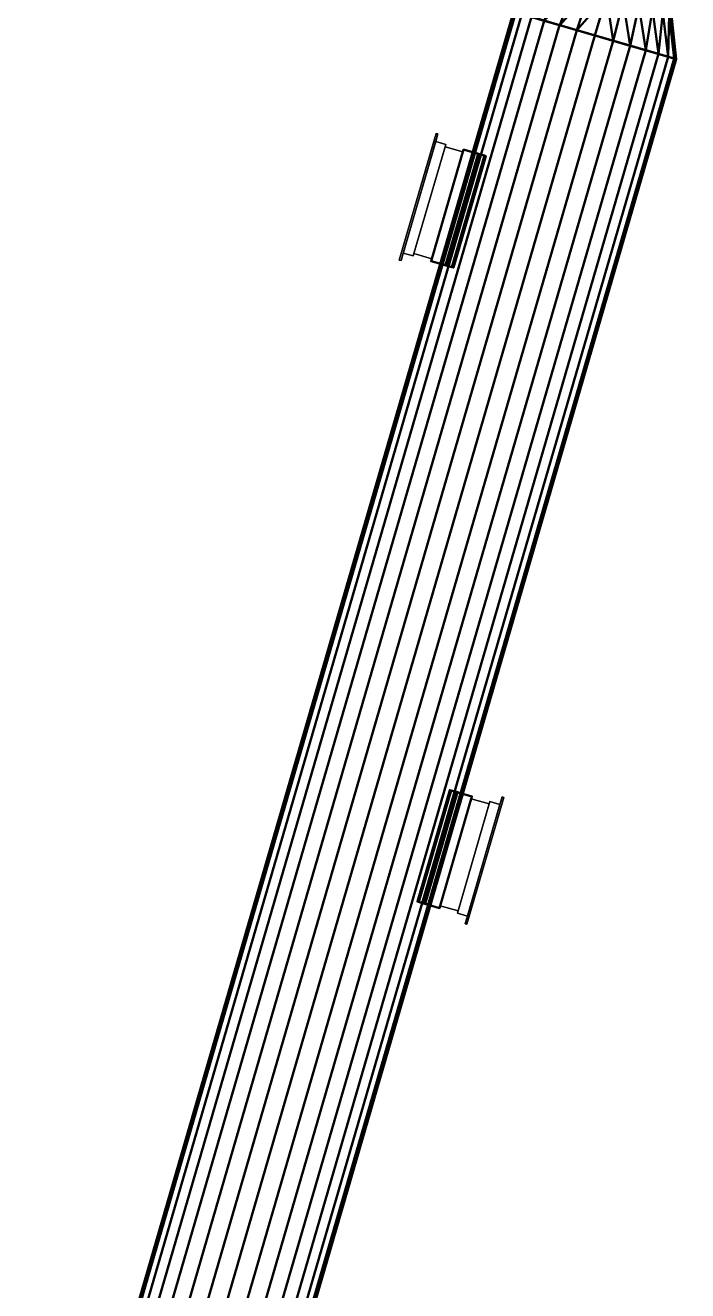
# Model space of a CAD drawing. Header units: inches. Extents: x -1654 to 1344, y -1538 to 36.
# Drawn here: x -1455.8 to -1387.4, y -321.5 to -190.9 of the extents above; entities that cross this region are included whole.
import ezdxf

# ---------------------------------------------------------------- set-up
doc = ezdxf.new("R2010")
doc.units = ezdxf.units.IN
doc.header["$MEASUREMENT"] = 0
doc.linetypes.add('Center', pattern=[1.25, 0.25, -0.1875, 0.625, -0.1875])
for name, color, linetype, lineweight in [('M-HVAC-CDFF', 3, 'Continuous', 30), ('M-HVAC-CDFF-SA', 3, 'Continuous', 30), ('M-HVAC-DUCT', 1, 'Center', 30), ('M-HVAC-DUCT-SA', 1, 'Continuous', 50)]:
    doc.layers.add(name, color=color, linetype=linetype, lineweight=lineweight)

# ---------------------------------------------------------------- blocks, each defined once
blk = doc.blocks.new('Supply Diffuser - Sidewall - 12 x 8-842531-_3D_')
at = {"layer": 'M-HVAC-CDFF'}
mesh = blk.add_polyface(dxfattribs=at)
corners = [(-5.75, 3, 3.75), (5.75, 3, 3.75), (5.75, 3, -3.75), (-5.75, 3, -3.75)]
mesh.append_faces([[corners[k] for k in face] for face in [(2, 3, 0, 1)]])
mesh = blk.add_polyface(dxfattribs=at)
corners = [(-5.75, 3, 3.75), (-5.75, 3, -3.75), (-5.75, 1.078125, -3.75), (-5.75, 1.078125, 3.75)]
mesh.append_faces([[corners[k] for k in face] for face in [(2, 3, 0, 1)]])
mesh = blk.add_polyface(dxfattribs=at)
corners = [(-5.75, 3, -3.75), (5.75, 3, -3.75), (5.75, 1.078125, -3.75), (-5.75, 1.078125, -3.75)]
mesh.append_faces([[corners[k] for k in face] for face in [(2, 3, 0, 1)]])
mesh = blk.add_polyface(dxfattribs=at)
corners = [(5.75, 3, 3.75), (-5.75, 3, 3.75), (-5.75, 1.078125, 3.75), (5.75, 1.078125, 3.75)]
mesh.append_faces([[corners[k] for k in face] for face in [(2, 3, 0, 1)]])
mesh = blk.add_polyface(dxfattribs=at)
corners = [(5.75, 3, -3.75), (5.75, 3, 3.75), (5.75, 1.078125, 3.75), (5.75, 1.078125, -3.75)]
mesh.append_faces([[corners[k] for k in face] for face in [(2, 3, 0, 1)]])
mesh = blk.add_polyface(dxfattribs=at)
corners = [(-6, 1.078125, 4), (6, 1.078125, 4), (6, 1.078125, -4), (-6, 1.078125, -4), (-5.75, 1.078125, 3.75), (-5.75, 1.078125, -3.75), (5.75, 1.078125, -3.75), (5.75, 1.078125, 3.75)]
mesh.append_faces([[corners[k] for k in face] for face in [(3, 5, 6, 2), (2, 6, 7, 1)]], dxfattribs={"vtx0": -1, "vtx2": -1})
mesh.append_faces([[corners[k] for k in face] for face in [(4, 5, 3, 0), (7, 4, 0, 1)]], dxfattribs={"vtx1": -1, "vtx3": -1})
mesh = blk.add_polyface(dxfattribs=at)
corners = [(-6, 1.078125, 4), (-6, 1.078125, -4), (-6, 0, -4), (-6, 0, 4)]
mesh.append_faces([[corners[k] for k in face] for face in [(2, 3, 0, 1)]])
mesh = blk.add_polyface(dxfattribs=at)
corners = [(-6, 1.078125, -4), (6, 1.078125, -4), (6, 0, -4), (-6, 0, -4)]
mesh.append_faces([[corners[k] for k in face] for face in [(2, 3, 0, 1)]])
mesh = blk.add_polyface(dxfattribs=at)
corners = [(6, 1.078125, 4), (-6, 1.078125, 4), (-6, 0, 4), (6, 0, 4)]
mesh.append_faces([[corners[k] for k in face] for face in [(2, 3, 0, 1)]])
mesh = blk.add_polyface(dxfattribs=at)
corners = [(6, 1.078125, -4), (6, 1.078125, 4), (6, 0, 4), (6, 0, -4)]
mesh.append_faces([[corners[k] for k in face] for face in [(2, 3, 0, 1)]])
mesh = blk.add_polyface(dxfattribs=at)
corners = [(6.8125, 0, 4.8125), (6.8125, 0, -4.8125), (-6.8125, 0, -4.8125), (-6.8125, 0, 4.8125), (-6, 0, 4), (-6, 0, -4), (6, 0, -4), (6, 0, 4)]
mesh.append_faces([[corners[k] for k in face] for face in [(3, 4, 5, 2), (2, 5, 6, 1)]], dxfattribs={"vtx0": -1, "vtx2": -1})
mesh.append_faces([[corners[k] for k in face] for face in [(7, 4, 3, 0), (6, 7, 0, 1)]], dxfattribs={"vtx1": -1, "vtx3": -1})
mesh = blk.add_polyface(dxfattribs=at)
corners = [(-6.8125, -0.1875, 4.8125), (6.8125, -0.1875, 4.8125), (6.8125, 0, 4.8125), (-6.8125, 0, 4.8125)]
mesh.append_faces([[corners[k] for k in face] for face in [(3, 0, 1, 2)]])
mesh = blk.add_polyface(dxfattribs=at)
corners = [(-6.8125, -0.1875, -4.8125), (-6.8125, -0.1875, 4.8125), (-6.8125, 0, 4.8125), (-6.8125, 0, -4.8125)]
mesh.append_faces([[corners[k] for k in face] for face in [(0, 1, 2, 3)]])
mesh = blk.add_polyface(dxfattribs=at)
corners = [(6.8125, -0.1875, -4.8125), (-6.8125, -0.1875, -4.8125), (-6.8125, 0, -4.8125), (6.8125, 0, -4.8125)]
mesh.append_faces([[corners[k] for k in face] for face in [(3, 0, 1, 2)]])
mesh = blk.add_polyface(dxfattribs=at)
corners = [(6.8125, -0.1875, 4.8125), (-6.8125, -0.1875, 4.8125), (-6.8125, -0.1875, -4.8125), (6.8125, -0.1875, -4.8125)]
mesh.append_faces([[corners[k] for k in face] for face in [(3, 0, 1, 2)]])
mesh = blk.add_polyface(dxfattribs=at)
corners = [(6.8125, -0.1875, 4.8125), (6.8125, -0.1875, -4.8125), (6.8125, 0, -4.8125), (6.8125, 0, 4.8125)]
mesh.append_faces([[corners[k] for k in face] for face in [(0, 1, 2, 3)]])
blk = doc.blocks.new('Rectangular Takeoff - Standard-895449-_3D_')
at = {"layer": 'M-HVAC-DUCT', "color": 8, "linetype": 'Continuous', "lineweight": 50}
mesh = blk.add_polyface(dxfattribs=at)
corners = [(-1.39, -6, 4), (-1.39, 6, 4), (-1.39, 6, -4), (-1.39, -6, -4)]
mesh.append_faces([[corners[k] for k in face] for face in [(1, 2, 3, 0)]], dxfattribs={"color": 8})
mesh = blk.add_polyface(dxfattribs=at)
corners = [(-1.39, 6, -4), (1, 6, -4), (1, -6, -4), (-1.39, -6, -4)]
mesh.append_faces([[corners[k] for k in face] for face in [(2, 3, 0, 1)]], dxfattribs={"color": 8})
mesh = blk.add_polyface(dxfattribs=at)
corners = [(-1.39, 6, 4), (1, 6, 4), (1, 6, -4), (-1.39, 6, -4)]
mesh.append_faces([[corners[k] for k in face] for face in [(2, 3, 0, 1)]], dxfattribs={"color": 8})
mesh = blk.add_polyface(dxfattribs=at)
corners = [(1, -6, 4), (1, 6, 4), (-1.39, 6, 4), (-1.39, -6, 4)]
mesh.append_faces([[corners[k] for k in face] for face in [(2, 3, 0, 1)]], dxfattribs={"color": 8})
mesh = blk.add_polyface(dxfattribs=at)
corners = [(1, -6, 4), (1, -6, -4), (1, 6, -4), (1, 6, 4)]
mesh.append_faces([[corners[k] for k in face] for face in [(0, 1, 2, 3)]], dxfattribs={"color": 8})
mesh = blk.add_polyface(dxfattribs=at)
corners = [(-1.39, -6, -4), (1, -6, -4), (1, -6, 4), (-1.39, -6, 4)]
mesh.append_faces([[corners[k] for k in face] for face in [(3, 0, 1, 2)]], dxfattribs={"color": 8})
blk = doc.blocks.new('Rectangular Takeoff - Standard-895451-_3D_')
at = {"layer": 'M-HVAC-DUCT', "color": 8, "linetype": 'Continuous', "lineweight": 50}
mesh = blk.add_polyface(dxfattribs=at)
corners = [(-1.39, 6, 4), (-1.39, 6, -4), (-1.39, -6, -4), (-1.39, -6, 4)]
mesh.append_faces([[corners[k] for k in face] for face in [(0, 1, 2, 3)]], dxfattribs={"color": 8})
mesh = blk.add_polyface(dxfattribs=at)
corners = [(-1.39, 6, -4), (-1.39, 6, 4), (1, 6, 4), (1, 6, -4)]
mesh.append_faces([[corners[k] for k in face] for face in [(3, 0, 1, 2)]], dxfattribs={"color": 8})
mesh = blk.add_polyface(dxfattribs=at)
corners = [(-1.39, -6, -4), (-1.39, 6, -4), (1, 6, -4), (1, -6, -4)]
mesh.append_faces([[corners[k] for k in face] for face in [(0, 1, 2, 3)]], dxfattribs={"color": 8})
mesh = blk.add_polyface(dxfattribs=at)
corners = [(1, 6, 4), (-1.39, 6, 4), (-1.39, -6, 4), (1, -6, 4)]
mesh.append_faces([[corners[k] for k in face] for face in [(0, 1, 2, 3)]], dxfattribs={"color": 8})
mesh = blk.add_polyface(dxfattribs=at)
corners = [(1, 6, 4), (1, -6, 4), (1, -6, -4), (1, 6, -4)]
mesh.append_faces([[corners[k] for k in face] for face in [(2, 3, 0, 1)]], dxfattribs={"color": 8})
mesh = blk.add_polyface(dxfattribs=at)
corners = [(-1.39, -6, 4), (-1.39, -6, -4), (1, -6, -4), (1, -6, 4)]
mesh.append_faces([[corners[k] for k in face] for face in [(0, 1, 2, 3)]], dxfattribs={"color": 8})
blk = doc.blocks.new('Round Transition - Angle - 45 Degree-894030-_3D_')
at = {"layer": 'M-HVAC-DUCT', "color": 8, "linetype": 'Continuous', "lineweight": 50}
mesh = blk.add_polyface(dxfattribs=at)
corners = [(0, -7), (0, -6.76, -1.81), (0, -6.06, -3.5), (0, -4.95, -4.95), (0, -3.5, -6.06), (0, -1.81, -6.76), (0, 0, -7), (0, 1.81, -6.76), (0, 3.5, -6.06), (0, 4.95, -4.95), (0, 6.06, -3.5), (0, 6.76, -1.81), (0, 7), (4.22, 8.75), (4.22, 8.53, -1.95), (4.22, 7.88, -3.8), (4.22, 6.84, -5.46), (4.22, 5.46, -6.84), (4.22, 3.8, -7.88), (4.22, 1.95, -8.53), (4.22, 0, -8.75), (4.22, -1.95, -8.53), (4.22, -3.8, -7.88), (4.22, -5.46, -6.84), (4.22, -6.84, -5.46), (4.22, -7.88, -3.8), (4.22, -8.53, -1.95), (4.22, -8.75)]
mesh.append_faces([[corners[k] for k in face] for face in [(25, 2, 24), (20, 6, 19), (8, 18, 7)]], dxfattribs={"vtx0": -1, "vtx1": -1, "color": 8})
mesh.append_faces([[corners[k] for k in face] for face in [(25, 1, 2), (1, 25, 26), (3, 23, 24), (4, 22, 23), (6, 20, 21), (19, 6, 7), (17, 8, 9), (15, 10, 11), (16, 9, 10), (14, 11, 12), (7, 18, 19), (8, 17, 18), (9, 16, 17), (10, 15, 16)]], dxfattribs={"vtx0": -1, "vtx2": -1, "color": 8})
mesh.append_faces([[corners[k] for k in face] for face in [(0, 1, 26), (3, 4, 23), (2, 3, 24), (4, 5, 22), (5, 6, 21), (21, 22, 5), (14, 15, 11)]], dxfattribs={"vtx1": -1, "vtx2": -1, "color": 8})
mesh.append_faces([[corners[k] for k in face] for face in [(26, 27, 0), (12, 13, 14)]], dxfattribs={"vtx2": -1, "color": 8})
mesh = blk.add_polyface(dxfattribs=at)
corners = [(0, 7), (0, 6.76, 1.81), (0, 6.06, 3.5), (0, 4.95, 4.95), (0, 3.5, 6.06), (0, 1.81, 6.76), (0, 0, 7), (0, -1.81, 6.76), (0, -3.5, 6.06), (0, -4.95, 4.95), (0, -6.06, 3.5), (0, -6.76, 1.81), (0, -7), (4.22, -8.75), (4.22, -8.53, 1.95), (4.22, -7.88, 3.8), (4.22, -6.84, 5.46), (4.22, -5.46, 6.84), (4.22, -3.8, 7.88), (4.22, -1.95, 8.53), (4.22, 0, 8.75), (4.22, 1.95, 8.53), (4.22, 3.8, 7.88), (4.22, 5.46, 6.84), (4.22, 6.84, 5.46), (4.22, 7.88, 3.8), (4.22, 8.53, 1.95), (4.22, 8.75)]
mesh.append_faces([[corners[k] for k in face] for face in [(25, 2, 24), (20, 6, 19), (8, 18, 7)]], dxfattribs={"vtx0": -1, "vtx1": -1, "color": 8})
mesh.append_faces([[corners[k] for k in face] for face in [(25, 1, 2), (1, 25, 26), (3, 23, 24), (4, 22, 23), (6, 20, 21), (19, 6, 7), (17, 8, 9), (15, 10, 11), (16, 9, 10), (14, 11, 12), (7, 18, 19), (8, 17, 18), (9, 16, 17), (10, 15, 16)]], dxfattribs={"vtx0": -1, "vtx2": -1, "color": 8})
mesh.append_faces([[corners[k] for k in face] for face in [(0, 1, 26), (3, 4, 23), (2, 3, 24), (4, 5, 22), (5, 6, 21), (21, 22, 5), (14, 15, 11)]], dxfattribs={"vtx1": -1, "vtx2": -1, "color": 8})
mesh.append_faces([[corners[k] for k in face] for face in [(26, 27, 0), (12, 13, 14)]], dxfattribs={"vtx2": -1, "color": 8})
mesh = blk.add_polyface(dxfattribs=at)
corners = [(4.22, -8.75), (4.22, -8.53, -1.95), (4.22, -7.88, -3.8), (4.22, -6.84, -5.46), (4.22, -5.46, -6.84), (4.22, -3.8, -7.88), (4.22, -1.95, -8.53), (4.22, 0, -8.75), (4.22, 1.95, -8.53), (4.22, 3.8, -7.88), (4.22, 5.46, -6.84), (4.22, 6.84, -5.46), (4.22, 7.88, -3.8), (4.22, 8.53, -1.95), (4.22, 8.75), (4.22, 8.53, 1.95), (4.22, 7.88, 3.8), (4.22, 6.84, 5.46), (4.22, 5.46, 6.84), (4.22, 3.8, 7.88), (4.22, 1.95, 8.53), (4.22, 0, 8.75), (4.22, -1.95, 8.53), (4.22, -3.8, 7.88), (4.22, -5.46, 6.84), (4.22, -6.84, 5.46), (4.22, -7.88, 3.8), (4.22, -8.53, 1.95)]
mesh.append_faces([[corners[k] for k in face] for face in [(21, 19, 20), (7, 5, 6), (1, 27, 0)]], dxfattribs={"vtx0": -1, "color": 8})
mesh.append_faces([[corners[k] for k in face] for face in [(21, 13, 18, 19), (21, 26, 12, 13)]], dxfattribs={"vtx0": -1, "vtx1": -1, "vtx3": -1, "color": 8})
mesh.append_faces([[corners[k] for k in face] for face in [(26, 21, 22, 25)]], dxfattribs={"vtx0": -1, "vtx2": -1, "color": 8})
mesh.append_faces([[corners[k] for k in face] for face in [(27, 1, 2, 3)]], dxfattribs={"vtx0": -1, "vtx3": -1, "color": 8})
mesh.append_faces([[corners[k] for k in face] for face in [(15, 16, 13, 14)]], dxfattribs={"vtx1": -1, "color": 8})
mesh.append_faces([[corners[k] for k in face] for face in [(11, 12, 26)]], dxfattribs={"vtx1": -1, "vtx2": -1, "color": 8})
mesh.append_faces([[corners[k] for k in face] for face in [(26, 27, 5, 11)]], dxfattribs={"vtx1": -1, "vtx2": -1, "vtx3": -1, "color": 8})
mesh.append_faces([[corners[k] for k in face] for face in [(16, 17, 18, 13), (3, 4, 5, 27), (7, 8, 9, 5), (9, 10, 11, 5)]], dxfattribs={"vtx2": -1, "vtx3": -1, "color": 8})
mesh.append_faces([[corners[k] for k in face] for face in [(22, 23, 24, 25)]], dxfattribs={"vtx3": -1, "color": 8})
mesh = blk.add_polyface(dxfattribs=at)
corners = [(0, -7), (0, -6.76, 1.81), (0, -6.06, 3.5), (0, -4.95, 4.95), (0, -3.5, 6.06), (0, -1.81, 6.76), (0, 0, 7), (0, 1.81, 6.76), (0, 3.5, 6.06), (0, 4.95, 4.95), (0, 6.06, 3.5), (0, 6.76, 1.81), (0, 7), (0, 6.76, -1.81), (0, 6.06, -3.5), (0, 4.95, -4.95), (0, 3.5, -6.06), (0, 1.81, -6.76), (0, 0, -7), (0, -1.81, -6.76), (0, -3.5, -6.06), (0, -4.95, -4.95), (0, -6.06, -3.5), (0, -6.76, -1.81)]
mesh.append_faces([[corners[k] for k in face] for face in [(12, 9, 10, 11), (19, 16, 17, 18)]], dxfattribs={"vtx0": -1, "color": 8})
mesh.append_faces([[corners[k] for k in face] for face in [(19, 0, 13, 16)]], dxfattribs={"vtx0": -1, "vtx1": -1, "vtx2": -1, "vtx3": -1, "color": 8})
mesh.append_faces([[corners[k] for k in face] for face in [(12, 1, 6, 7)]], dxfattribs={"vtx0": -1, "vtx1": -1, "vtx3": -1, "color": 8})
mesh.append_faces([[corners[k] for k in face] for face in [(2, 3, 6, 1), (20, 21, 0, 19)]], dxfattribs={"vtx1": -1, "vtx2": -1, "color": 8})
mesh.append_faces([[corners[k] for k in face] for face in [(0, 1, 12, 13)]], dxfattribs={"vtx1": -1, "vtx3": -1, "color": 8})
mesh.append_faces([[corners[k] for k in face] for face in [(22, 23, 0, 21)]], dxfattribs={"vtx2": -1, "color": 8})
mesh.append_faces([[corners[k] for k in face] for face in [(7, 8, 9, 12)]], dxfattribs={"vtx2": -1, "vtx3": -1, "color": 8})
mesh.append_faces([[corners[k] for k in face] for face in [(3, 4, 5, 6), (13, 14, 15, 16)]], dxfattribs={"vtx3": -1, "color": 8})

msp = doc.modelspace()

# ---------------------------------------------------------------- linework, layer by layer
at = {"layer": 'M-HVAC-DUCT', "color": 5}
for p, q in [((-1395.81, -187.86, 1356), (-1396.99, -191.91, 1356)), ((-1396.99, -191.91, 1356), (-1447.44, -365.43, 1356)), ((-1396.99, -191.91, 1356), (-1447.44, -365.43, 1356))]:
    msp.add_line(p, q, dxfattribs=at)

# ---------------------------------------------------------------- block references
at = {"layer": 'M-HVAC-CDFF-SA'}
for p, rotation in [((-1415.12, -208.62, 1355.5), 253.7901312840831), ((-1408.49, -277.1, 1355.5), 73.79013128408278)]:
    msp.add_blockref('Supply Diffuser - Sidewall - 12 x 8-842531-_3D_', p, dxfattribs=dict(at, rotation=rotation))
at = {"layer": 'M-HVAC-DUCT-SA', "color": 8, "rotation": 253.7901312840834}
msp.add_blockref('Round Transition - Angle - 45 Degree-894030-_3D_', (-1395.81, -187.86, 1356), dxfattribs=at)
at = {"layer": 'M-HVAC-DUCT-SA', "color": 8, "extrusion": (0, 0, -1)}
for name, p, rotation in [('Rectangular Takeoff - Standard-895451-_3D_', (1411.28, -209.74, -1355.5), 16.20986871591659), ('Rectangular Takeoff - Standard-895449-_3D_', (1412.33, -275.99, -1355.5), 196.2098687159166)]:
    msp.add_blockref(name, p, dxfattribs=dict(at, rotation=rotation))

# ---------------------------------------------------------------- meshes
at = {"layer": 'M-HVAC-DUCT-SA', "color": 8}
mesh = msp.add_polyface(dxfattribs=at)
corners = [(-1396.99, -191.91, 1364.75), (-1398.86, -191.37, 1364.53), (-1400.64, -190.85, 1363.88), (-1402.23, -190.39, 1362.84), (-1403.56, -190, 1361.46), (-1404.56, -189.71, 1359.8), (-1405.18, -189.53, 1357.95), (-1405.4, -189.47, 1356), (-1455.84, -362.99, 1356), (-1455.63, -363.05, 1357.95), (-1455.01, -363.23, 1359.8), (-1454.01, -363.52, 1361.46), (-1452.68, -363.91, 1362.84), (-1451.08, -364.37, 1363.88), (-1449.31, -364.89, 1364.53), (-1447.44, -365.43, 1364.75)]
mesh.append_faces([[corners[k] for k in face] for face in [(9, 10, 5, 6), (10, 11, 4, 5), (3, 4, 11, 12), (12, 13, 2, 3), (13, 14, 1, 2)]], dxfattribs={"vtx1": -1, "vtx3": -1, "color": 8})
mesh.append_faces([[corners[k] for k in face] for face in [(7, 8, 9, 6)]], dxfattribs={"vtx2": -1, "color": 8})
mesh.append_faces([[corners[k] for k in face] for face in [(14, 15, 0, 1)]], dxfattribs={"vtx3": -1, "color": 8})
mesh = msp.add_polyface(dxfattribs=at)
corners = [(-1405.4, -189.47, 1356), (-1405.18, -189.53, 1354.05), (-1404.56, -189.71, 1352.2), (-1403.56, -190, 1350.54), (-1402.23, -190.39, 1349.16), (-1400.64, -190.85, 1348.12), (-1398.86, -191.37, 1347.47), (-1396.99, -191.91, 1347.25), (-1447.44, -365.43, 1347.25), (-1449.31, -364.89, 1347.47), (-1451.08, -364.37, 1348.12), (-1452.68, -363.91, 1349.16), (-1454.01, -363.52, 1350.54), (-1455.01, -363.23, 1352.2), (-1455.63, -363.05, 1354.05), (-1455.84, -362.99, 1356)]
mesh.append_faces([[corners[k] for k in face] for face in [(8, 9, 6, 7)]], dxfattribs={"vtx1": -1, "color": 8})
mesh.append_faces([[corners[k] for k in face] for face in [(9, 10, 5, 6), (10, 11, 4, 5), (3, 4, 11, 12), (12, 13, 2, 3), (13, 14, 1, 2)]], dxfattribs={"vtx1": -1, "vtx3": -1, "color": 8})
mesh.append_faces([[corners[k] for k in face] for face in [(14, 15, 0, 1)]], dxfattribs={"vtx3": -1, "color": 8})
mesh = msp.add_polyface(dxfattribs=at)
corners = [(-1405.4, -189.47, 1356), (-1405.18, -189.53, 1357.95), (-1404.56, -189.71, 1359.8), (-1403.56, -190, 1361.46), (-1402.23, -190.39, 1362.84), (-1400.64, -190.85, 1363.88), (-1398.86, -191.37, 1364.53), (-1396.99, -191.91, 1364.75), (-1395.12, -192.46, 1364.53), (-1393.35, -192.97, 1363.88), (-1391.75, -193.44, 1362.84), (-1390.42, -193.82, 1361.46), (-1389.42, -194.11, 1359.8), (-1388.8, -194.3, 1357.95), (-1388.59, -194.36, 1356), (-1388.8, -194.3, 1354.05), (-1389.42, -194.11, 1352.2), (-1390.42, -193.82, 1350.54), (-1391.75, -193.44, 1349.16), (-1393.35, -192.97, 1348.12), (-1395.12, -192.46, 1347.47), (-1396.99, -191.91, 1347.25), (-1398.86, -191.37, 1347.47), (-1400.64, -190.85, 1348.12), (-1402.23, -190.39, 1349.16), (-1403.56, -190, 1350.54), (-1404.56, -189.71, 1352.2), (-1405.18, -189.53, 1354.05)]
mesh.append_faces([[corners[k] for k in face] for face in [(18, 16, 17)]], dxfattribs={"vtx0": -1, "color": 8})
mesh.append_faces([[corners[k] for k in face] for face in [(23, 0, 5, 19)]], dxfattribs={"vtx0": -1, "vtx1": -1, "vtx2": -1, "vtx3": -1, "color": 8})
mesh.append_faces([[corners[k] for k in face] for face in [(0, 23, 24, 27)]], dxfattribs={"vtx0": -1, "vtx2": -1, "color": 8})
mesh.append_faces([[corners[k] for k in face] for face in [(14, 18, 19, 5)]], dxfattribs={"vtx0": -1, "vtx2": -1, "vtx3": -1, "color": 8})
mesh.append_faces([[corners[k] for k in face] for face in [(22, 23, 20, 21)]], dxfattribs={"vtx1": -1, "color": 8})
mesh.append_faces([[corners[k] for k in face] for face in [(13, 14, 8), (15, 16, 18, 14), (19, 20, 23)]], dxfattribs={"vtx1": -1, "vtx2": -1, "color": 8})
mesh.append_faces([[corners[k] for k in face] for face in [(5, 6, 8, 14)]], dxfattribs={"vtx1": -1, "vtx2": -1, "vtx3": -1, "color": 8})
mesh.append_faces([[corners[k] for k in face] for face in [(4, 5, 0, 1)]], dxfattribs={"vtx1": -1, "vtx3": -1, "color": 8})
mesh.append_faces([[corners[k] for k in face] for face in [(6, 7, 8), (25, 26, 27, 24)]], dxfattribs={"vtx2": -1, "color": 8})
mesh.append_faces([[corners[k] for k in face] for face in [(11, 12, 13, 8)]], dxfattribs={"vtx2": -1, "vtx3": -1, "color": 8})
mesh.append_faces([[corners[k] for k in face] for face in [(1, 2, 3, 4), (8, 9, 10, 11)]], dxfattribs={"vtx3": -1, "color": 8})
mesh = msp.add_polyface(dxfattribs=at)
corners = [(-1388.59, -194.36, 1356), (-1388.8, -194.3, 1357.95), (-1389.42, -194.11, 1359.8), (-1390.42, -193.82, 1361.46), (-1391.75, -193.44, 1362.84), (-1393.35, -192.97, 1363.88), (-1395.12, -192.46, 1364.53), (-1396.99, -191.91, 1364.75), (-1447.44, -365.43, 1364.75), (-1445.57, -365.97, 1364.53), (-1443.79, -366.49, 1363.88), (-1442.2, -366.95, 1362.84), (-1440.87, -367.34, 1361.46), (-1439.87, -367.63, 1359.8), (-1439.25, -367.81, 1357.95), (-1439.03, -367.87, 1356)]
mesh.append_faces([[corners[k] for k in face] for face in [(8, 9, 6, 7)]], dxfattribs={"vtx1": -1, "color": 8})
mesh.append_faces([[corners[k] for k in face] for face in [(9, 10, 5, 6), (10, 11, 4, 5), (3, 4, 11, 12), (12, 13, 2, 3), (13, 14, 1, 2)]], dxfattribs={"vtx1": -1, "vtx3": -1, "color": 8})
mesh.append_faces([[corners[k] for k in face] for face in [(14, 15, 0, 1)]], dxfattribs={"vtx3": -1, "color": 8})
mesh = msp.add_polyface(dxfattribs=at)
corners = [(-1396.99, -191.91, 1347.25), (-1395.12, -192.46, 1347.47), (-1393.35, -192.97, 1348.12), (-1391.75, -193.44, 1349.16), (-1390.42, -193.82, 1350.54), (-1389.42, -194.11, 1352.2), (-1388.8, -194.3, 1354.05), (-1388.59, -194.36, 1356), (-1439.03, -367.87, 1356), (-1439.25, -367.81, 1354.05), (-1439.87, -367.63, 1352.2), (-1440.87, -367.34, 1350.54), (-1442.2, -366.95, 1349.16), (-1443.79, -366.49, 1348.12), (-1445.57, -365.97, 1347.47), (-1447.44, -365.43, 1347.25)]
mesh.append_faces([[corners[k] for k in face] for face in [(8, 9, 6, 7)]], dxfattribs={"vtx1": -1, "color": 8})
mesh.append_faces([[corners[k] for k in face] for face in [(9, 10, 5, 6), (10, 11, 4, 5), (3, 4, 11, 12), (12, 13, 2, 3), (13, 14, 1, 2)]], dxfattribs={"vtx1": -1, "vtx3": -1, "color": 8})
mesh.append_faces([[corners[k] for k in face] for face in [(14, 15, 0, 1)]], dxfattribs={"vtx3": -1, "color": 8})
mesh = msp.add_polyface(dxfattribs=at)
corners = [(-1409.61, -203.97, 1356), (-1412.96, -215.5, 1356), (-1412.78, -215.55, 1357.79), (-1412.26, -215.7, 1359.5), (-1408.91, -204.18, 1359.5), (-1409.43, -204.02, 1357.79)]
mesh.append_faces([[corners[k] for k in face] for face in [(2, 5, 0, 1)]], dxfattribs={"vtx0": -1, "color": 8})
mesh.append_faces([[corners[k] for k in face] for face in [(2, 3, 4, 5)]], dxfattribs={"vtx3": -1, "color": 8})
mesh = msp.add_polyface(dxfattribs=at)
corners = [(-1412.96, -215.5, 1356), (-1409.61, -203.97, 1356), (-1409.48, -204.01, 1354.43), (-1409.07, -204.13, 1352.92), (-1408.41, -204.32, 1351.5), (-1411.76, -215.84, 1351.5), (-1412.42, -215.65, 1352.92), (-1412.83, -215.54, 1354.43)]
mesh.append_faces([[corners[k] for k in face] for face in [(5, 6, 3, 4)]], dxfattribs={"vtx1": -1, "color": 8})
mesh.append_faces([[corners[k] for k in face] for face in [(2, 3, 6, 7)]], dxfattribs={"vtx1": -1, "vtx3": -1, "color": 8})
mesh.append_faces([[corners[k] for k in face] for face in [(7, 0, 1, 2)]], dxfattribs={"vtx3": -1, "color": 8})
mesh = msp.add_polyface(dxfattribs=at)
corners = [(-1411.62, -215.89, 1359.5), (-1408.27, -204.36, 1359.5), (-1408.91, -204.18, 1359.5), (-1412.26, -215.7, 1359.5)]
mesh.append_faces([[corners[k] for k in face] for face in [(3, 0, 1, 2)]], dxfattribs={"color": 8})
mesh = msp.add_polyface(dxfattribs=at)
corners = [(-1408.27, -204.36, 1351.5), (-1411.62, -215.89, 1351.5), (-1411.76, -215.84, 1351.5), (-1408.41, -204.32, 1351.5)]
mesh.append_faces([[corners[k] for k in face] for face in [(3, 0, 1, 2)]], dxfattribs={"color": 8})
mesh = msp.add_polyface(dxfattribs=at)
corners = [(-1408.27, -204.36, 1351.5), (-1408.27, -204.36, 1359.5), (-1411.62, -215.89, 1359.5), (-1411.62, -215.89, 1351.5)]
mesh.append_faces([[corners[k] for k in face] for face in [(0, 1, 2, 3)]], dxfattribs={"color": 8})
mesh = msp.add_polyface(dxfattribs=at)
corners = [(-1408.27, -204.36, 1359.5), (-1408.27, -204.36, 1351.5), (-1408.41, -204.32, 1351.5), (-1409.07, -204.13, 1352.92), (-1409.48, -204.01, 1354.43), (-1409.61, -203.97, 1356), (-1409.43, -204.02, 1357.79), (-1408.91, -204.18, 1359.5)]
mesh.append_faces([[corners[k] for k in face] for face in [(0, 1, 4, 5)]], dxfattribs={"vtx1": -1, "vtx3": -1, "color": 8})
mesh.append_faces([[corners[k] for k in face] for face in [(6, 7, 0, 5)]], dxfattribs={"vtx2": -1, "color": 8})
mesh.append_faces([[corners[k] for k in face] for face in [(1, 2, 3, 4)]], dxfattribs={"vtx3": -1, "color": 8})
mesh = msp.add_polyface(dxfattribs=at)
corners = [(-1411.62, -215.89, 1351.5), (-1411.62, -215.89, 1359.5), (-1412.26, -215.7, 1359.5), (-1412.78, -215.55, 1357.79), (-1412.96, -215.5, 1356), (-1412.83, -215.54, 1354.43), (-1412.42, -215.65, 1352.92), (-1411.76, -215.84, 1351.5)]
mesh.append_faces([[corners[k] for k in face] for face in [(5, 0, 1, 4)]], dxfattribs={"vtx0": -1, "vtx2": -1, "color": 8})
mesh.append_faces([[corners[k] for k in face] for face in [(6, 7, 0, 5)]], dxfattribs={"vtx2": -1, "color": 8})
mesh.append_faces([[corners[k] for k in face] for face in [(1, 2, 3, 4)]], dxfattribs={"vtx3": -1, "color": 8})
mesh = msp.add_polyface(dxfattribs=at)
corners = [(-1411.99, -269.84, 1351.5), (-1415.34, -281.36, 1351.5), (-1415.34, -281.36, 1359.5), (-1411.99, -269.84, 1359.5)]
mesh.append_faces([[corners[k] for k in face] for face in [(1, 2, 3, 0)]], dxfattribs={"color": 8})
mesh = msp.add_polyface(dxfattribs=at)
corners = [(-1411.99, -269.84, 1359.5), (-1415.34, -281.36, 1359.5), (-1414.7, -281.55, 1359.5), (-1411.35, -270.02, 1359.5)]
mesh.append_faces([[corners[k] for k in face] for face in [(3, 0, 1, 2)]], dxfattribs={"color": 8})
mesh = msp.add_polyface(dxfattribs=at)
corners = [(-1415.34, -281.36, 1351.5), (-1411.99, -269.84, 1351.5), (-1411.84, -269.88, 1351.5), (-1415.19, -281.4, 1351.5)]
mesh.append_faces([[corners[k] for k in face] for face in [(3, 0, 1, 2)]], dxfattribs={"color": 8})
mesh = msp.add_polyface(dxfattribs=at)
corners = [(-1410.65, -270.23, 1356), (-1414, -281.75, 1356), (-1414.13, -281.71, 1354.43), (-1414.54, -281.59, 1352.92), (-1415.19, -281.4, 1351.5), (-1411.84, -269.88, 1351.5), (-1411.19, -270.07, 1352.92), (-1410.78, -270.19, 1354.43)]
mesh.append_faces([[corners[k] for k in face] for face in [(1, 2, 7, 0)]], dxfattribs={"vtx1": -1, "color": 8})
mesh.append_faces([[corners[k] for k in face] for face in [(6, 7, 2, 3)]], dxfattribs={"vtx1": -1, "vtx3": -1, "color": 8})
mesh.append_faces([[corners[k] for k in face] for face in [(3, 4, 5, 6)]], dxfattribs={"vtx3": -1, "color": 8})
mesh = msp.add_polyface(dxfattribs=at)
corners = [(-1414, -281.75, 1356), (-1410.65, -270.23, 1356), (-1410.82, -270.17, 1357.79), (-1411.35, -270.02, 1359.5), (-1414.7, -281.55, 1359.5), (-1414.17, -281.7, 1357.79)]
mesh.append_faces([[corners[k] for k in face] for face in [(2, 3, 4, 5), (5, 0, 1, 2)]], dxfattribs={"vtx3": -1, "color": 8})
mesh = msp.add_polyface(dxfattribs=at)
corners = [(-1411.99, -269.84, 1351.5), (-1411.99, -269.84, 1359.5), (-1411.35, -270.02, 1359.5), (-1410.82, -270.17, 1357.79), (-1410.65, -270.23, 1356), (-1410.78, -270.19, 1354.43), (-1411.19, -270.07, 1352.92), (-1411.84, -269.88, 1351.5)]
mesh.append_faces([[corners[k] for k in face] for face in [(5, 0, 1, 4)]], dxfattribs={"vtx0": -1, "vtx2": -1, "color": 8})
mesh.append_faces([[corners[k] for k in face] for face in [(6, 7, 0, 5)]], dxfattribs={"vtx2": -1, "color": 8})
mesh.append_faces([[corners[k] for k in face] for face in [(1, 2, 3, 4)]], dxfattribs={"vtx3": -1, "color": 8})
mesh = msp.add_polyface(dxfattribs=at)
corners = [(-1415.34, -281.36, 1359.5), (-1415.34, -281.36, 1351.5), (-1415.19, -281.4, 1351.5), (-1414.54, -281.59, 1352.92), (-1414.13, -281.71, 1354.43), (-1414, -281.75, 1356), (-1414.17, -281.7, 1357.79), (-1414.7, -281.55, 1359.5)]
mesh.append_faces([[corners[k] for k in face] for face in [(0, 1, 4, 5)]], dxfattribs={"vtx1": -1, "vtx3": -1, "color": 8})
mesh.append_faces([[corners[k] for k in face] for face in [(6, 7, 0, 5)]], dxfattribs={"vtx2": -1, "color": 8})
mesh.append_faces([[corners[k] for k in face] for face in [(1, 2, 3, 4)]], dxfattribs={"vtx3": -1, "color": 8})

doc.saveas('drawing.dxf')
